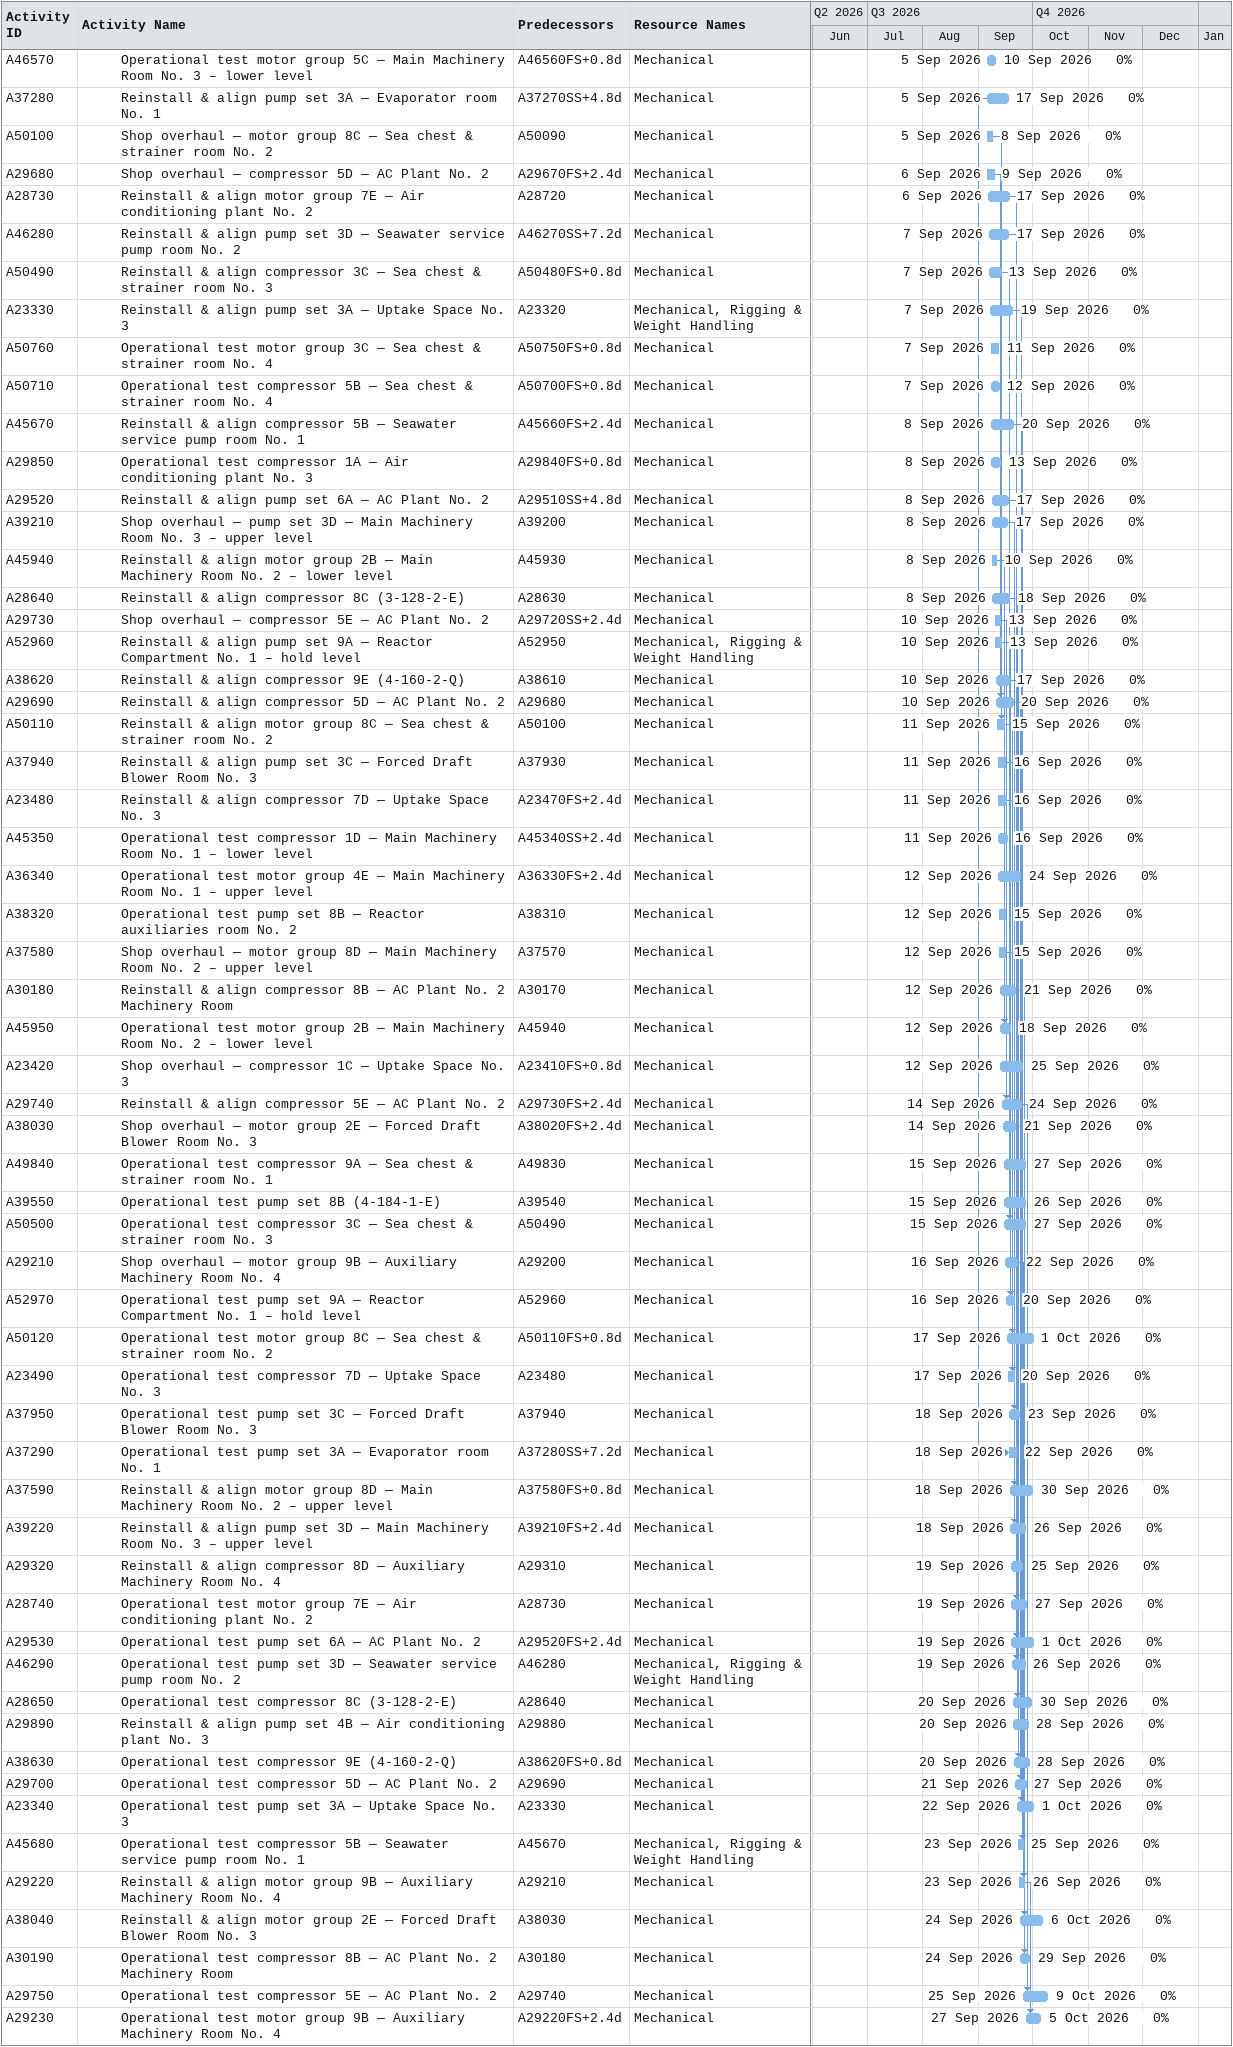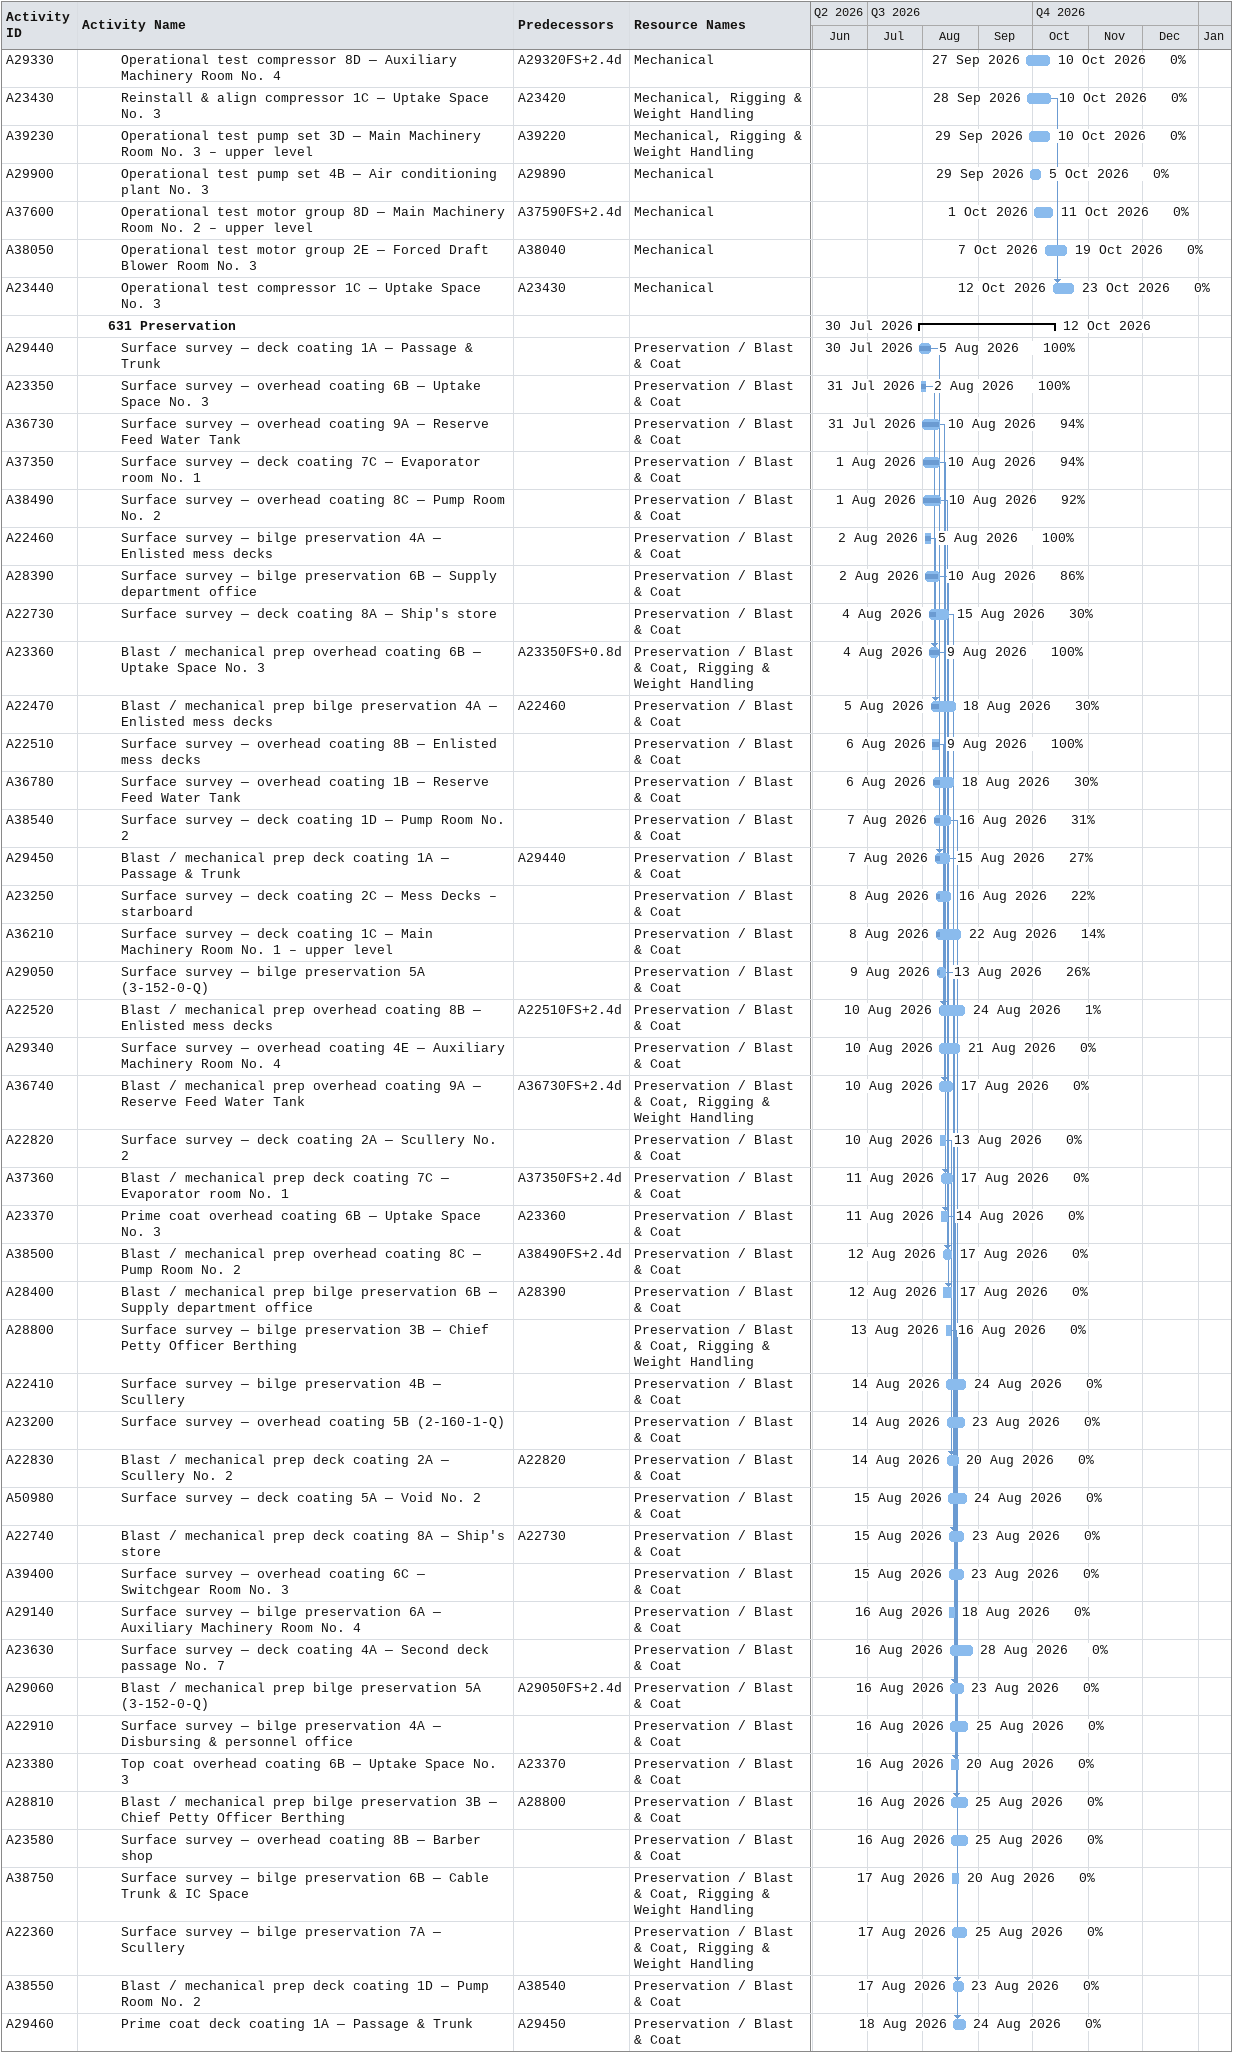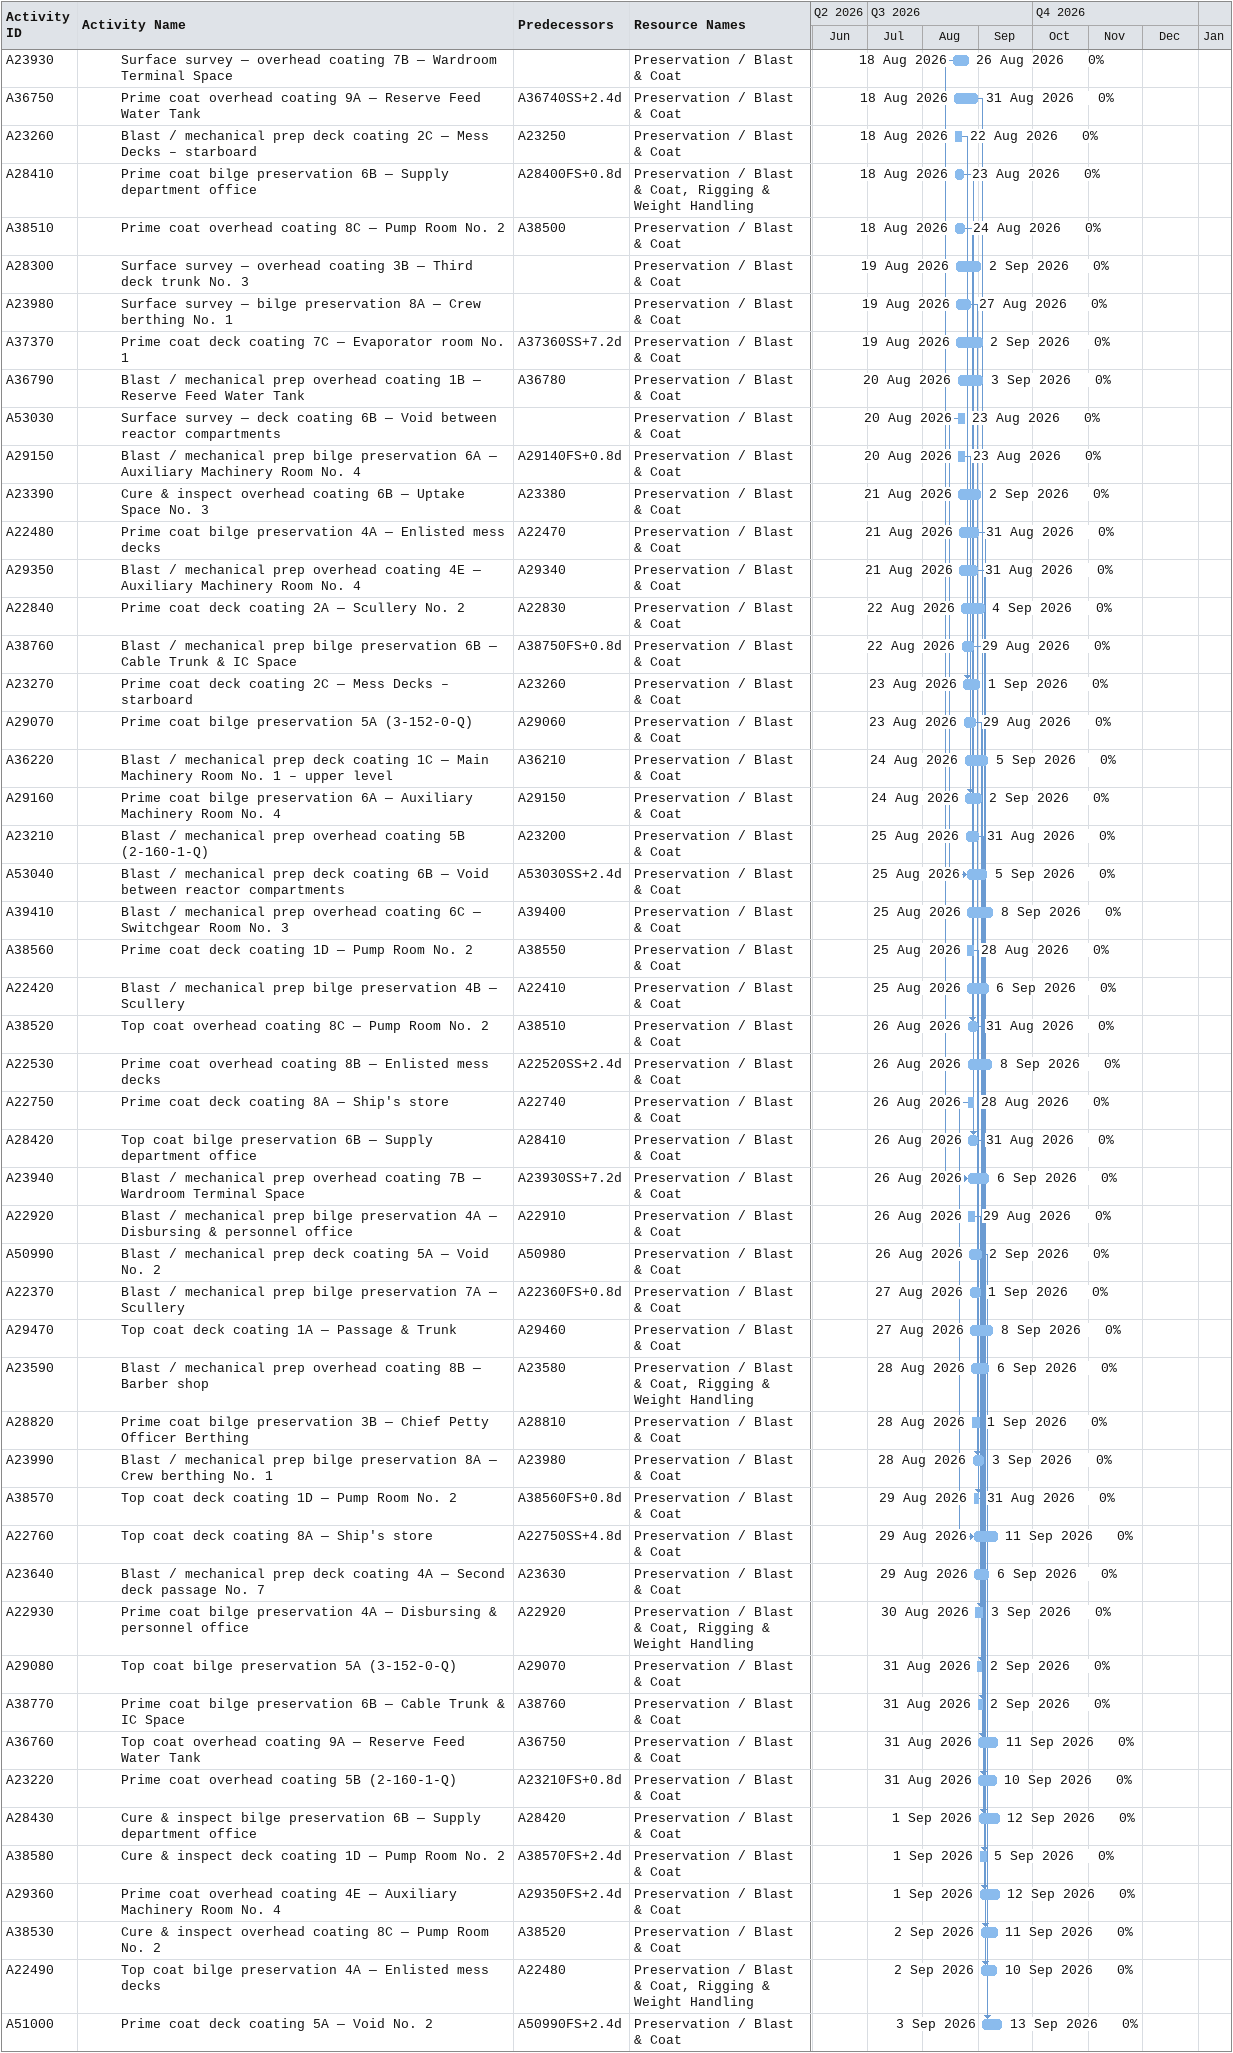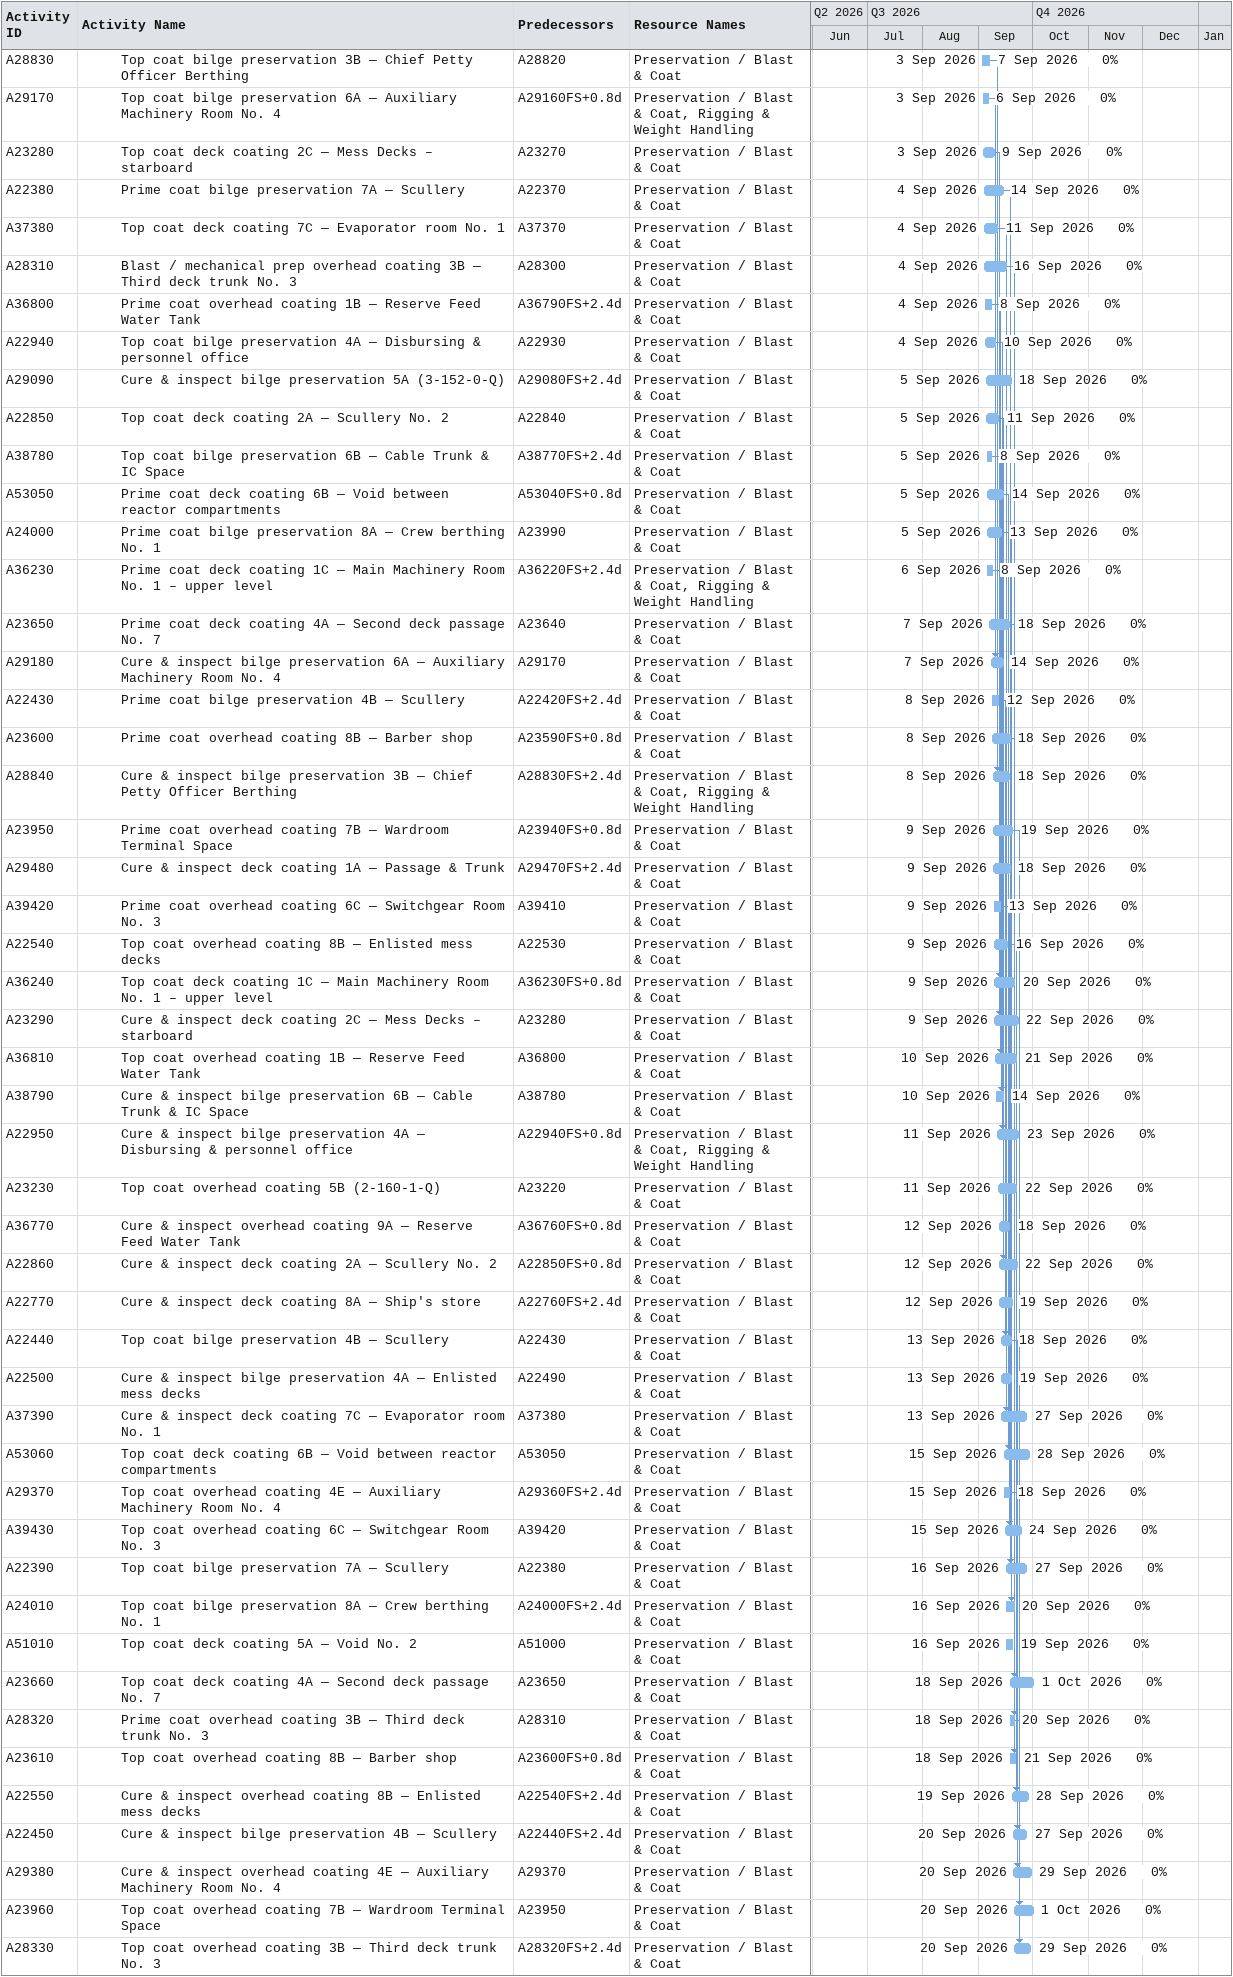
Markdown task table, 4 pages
| ID | Level | Task | Start | Finish | Predecessors | Resources | % complete |
|---|---|---|---|---|---|---|---|
| A46570 | 4 | Operational test motor group 5C — Main Machinery Room No. 3 – lower level | 2026-09-05 | 2026-09-10 | A46560FS+0.8d | Mechanical | 0 |
| A37280 | 4 | Reinstall & align pump set 3A — Evaporator room No. 1 | 2026-09-05 | 2026-09-17 | A37270SS+4.8d | Mechanical | 0 |
| A50100 | 4 | Shop overhaul — motor group 8C — Sea chest & strainer room No. 2 | 2026-09-05 | 2026-09-08 | A50090 | Mechanical | 0 |
| A29680 | 4 | Shop overhaul — compressor 5D — AC Plant No. 2 | 2026-09-06 | 2026-09-09 | A29670FS+2.4d | Mechanical | 0 |
| A28730 | 4 | Reinstall & align motor group 7E — Air conditioning plant No. 2 | 2026-09-06 | 2026-09-17 | A28720 | Mechanical | 0 |
| A46280 | 4 | Reinstall & align pump set 3D — Seawater service pump room No. 2 | 2026-09-07 | 2026-09-17 | A46270SS+7.2d | Mechanical | 0 |
| A50490 | 4 | Reinstall & align compressor 3C — Sea chest & strainer room No. 3 | 2026-09-07 | 2026-09-13 | A50480FS+0.8d | Mechanical | 0 |
| A23330 | 4 | Reinstall & align pump set 3A — Uptake Space No. 3 | 2026-09-07 | 2026-09-19 | A23320 | Mechanical, Rigging & Weight Handling | 0 |
| A50760 | 4 | Operational test motor group 3C — Sea chest & strainer room No. 4 | 2026-09-07 | 2026-09-11 | A50750FS+0.8d | Mechanical | 0 |
| A50710 | 4 | Operational test compressor 5B — Sea chest & strainer room No. 4 | 2026-09-07 | 2026-09-12 | A50700FS+0.8d | Mechanical | 0 |
| A45670 | 4 | Reinstall & align compressor 5B — Seawater service pump room No. 1 | 2026-09-08 | 2026-09-20 | A45660FS+2.4d | Mechanical | 0 |
| A29850 | 4 | Operational test compressor 1A — Air conditioning plant No. 3 | 2026-09-08 | 2026-09-13 | A29840FS+0.8d | Mechanical | 0 |
| A29520 | 4 | Reinstall & align pump set 6A — AC Plant No. 2 | 2026-09-08 | 2026-09-17 | A29510SS+4.8d | Mechanical | 0 |
| A39210 | 4 | Shop overhaul — pump set 3D — Main Machinery Room No. 3 – upper level | 2026-09-08 | 2026-09-17 | A39200 | Mechanical | 0 |
| A45940 | 4 | Reinstall & align motor group 2B — Main Machinery Room No. 2 – lower level | 2026-09-08 | 2026-09-10 | A45930 | Mechanical | 0 |
| A28640 | 4 | Reinstall & align compressor 8C (3-128-2-E) | 2026-09-08 | 2026-09-18 | A28630 | Mechanical | 0 |
| A29730 | 4 | Shop overhaul — compressor 5E — AC Plant No. 2 | 2026-09-10 | 2026-09-13 | A29720SS+2.4d | Mechanical | 0 |
| A52960 | 4 | Reinstall & align pump set 9A — Reactor Compartment No. 1 – hold level | 2026-09-10 | 2026-09-13 | A52950 | Mechanical, Rigging & Weight Handling | 0 |
| A38620 | 4 | Reinstall & align compressor 9E (4-160-2-Q) | 2026-09-10 | 2026-09-17 | A38610 | Mechanical | 0 |
| A29690 | 4 | Reinstall & align compressor 5D — AC Plant No. 2 | 2026-09-10 | 2026-09-20 | A29680 | Mechanical | 0 |
| A50110 | 4 | Reinstall & align motor group 8C — Sea chest & strainer room No. 2 | 2026-09-11 | 2026-09-15 | A50100 | Mechanical | 0 |
| A37940 | 4 | Reinstall & align pump set 3C — Forced Draft Blower Room No. 3 | 2026-09-11 | 2026-09-16 | A37930 | Mechanical | 0 |
| A23480 | 4 | Reinstall & align compressor 7D — Uptake Space No. 3 | 2026-09-11 | 2026-09-16 | A23470FS+2.4d | Mechanical | 0 |
| A45350 | 4 | Operational test compressor 1D — Main Machinery Room No. 1 – lower level | 2026-09-11 | 2026-09-16 | A45340SS+2.4d | Mechanical | 0 |
| A36340 | 4 | Operational test motor group 4E — Main Machinery Room No. 1 – upper level | 2026-09-12 | 2026-09-24 | A36330FS+2.4d | Mechanical | 0 |
| A38320 | 4 | Operational test pump set 8B — Reactor auxiliaries room No. 2 | 2026-09-12 | 2026-09-15 | A38310 | Mechanical | 0 |
| A37580 | 4 | Shop overhaul — motor group 8D — Main Machinery Room No. 2 – upper level | 2026-09-12 | 2026-09-15 | A37570 | Mechanical | 0 |
| A30180 | 4 | Reinstall & align compressor 8B — AC Plant No. 2 Machinery Room | 2026-09-12 | 2026-09-21 | A30170 | Mechanical | 0 |
| A45950 | 4 | Operational test motor group 2B — Main Machinery Room No. 2 – lower level | 2026-09-12 | 2026-09-18 | A45940 | Mechanical | 0 |
| A23420 | 4 | Shop overhaul — compressor 1C — Uptake Space No. 3 | 2026-09-12 | 2026-09-25 | A23410FS+0.8d | Mechanical | 0 |
| A29740 | 4 | Reinstall & align compressor 5E — AC Plant No. 2 | 2026-09-14 | 2026-09-24 | A29730FS+2.4d | Mechanical | 0 |
| A38030 | 4 | Shop overhaul — motor group 2E — Forced Draft Blower Room No. 3 | 2026-09-14 | 2026-09-21 | A38020FS+2.4d | Mechanical | 0 |
| A49840 | 4 | Operational test compressor 9A — Sea chest & strainer room No. 1 | 2026-09-15 | 2026-09-27 | A49830 | Mechanical | 0 |
| A39550 | 4 | Operational test pump set 8B (4-184-1-E) | 2026-09-15 | 2026-09-26 | A39540 | Mechanical | 0 |
| A50500 | 4 | Operational test compressor 3C — Sea chest & strainer room No. 3 | 2026-09-15 | 2026-09-27 | A50490 | Mechanical | 0 |
| A29210 | 4 | Shop overhaul — motor group 9B — Auxiliary Machinery Room No. 4 | 2026-09-16 | 2026-09-22 | A29200 | Mechanical | 0 |
| A52970 | 4 | Operational test pump set 9A — Reactor Compartment No. 1 – hold level | 2026-09-16 | 2026-09-20 | A52960 | Mechanical | 0 |
| A50120 | 4 | Operational test motor group 8C — Sea chest & strainer room No. 2 | 2026-09-17 | 2026-10-01 | A50110FS+0.8d | Mechanical | 0 |
| A23490 | 4 | Operational test compressor 7D — Uptake Space No. 3 | 2026-09-17 | 2026-09-20 | A23480 | Mechanical | 0 |
| A37950 | 4 | Operational test pump set 3C — Forced Draft Blower Room No. 3 | 2026-09-18 | 2026-09-23 | A37940 | Mechanical | 0 |
| A37290 | 4 | Operational test pump set 3A — Evaporator room No. 1 | 2026-09-18 | 2026-09-22 | A37280SS+7.2d | Mechanical | 0 |
| A37590 | 4 | Reinstall & align motor group 8D — Main Machinery Room No. 2 – upper level | 2026-09-18 | 2026-09-30 | A37580FS+0.8d | Mechanical | 0 |
| A39220 | 4 | Reinstall & align pump set 3D — Main Machinery Room No. 3 – upper level | 2026-09-18 | 2026-09-26 | A39210FS+2.4d | Mechanical | 0 |
| A29320 | 4 | Reinstall & align compressor 8D — Auxiliary Machinery Room No. 4 | 2026-09-19 | 2026-09-25 | A29310 | Mechanical | 0 |
| A28740 | 4 | Operational test motor group 7E — Air conditioning plant No. 2 | 2026-09-19 | 2026-09-27 | A28730 | Mechanical | 0 |
| A29530 | 4 | Operational test pump set 6A — AC Plant No. 2 | 2026-09-19 | 2026-10-01 | A29520FS+2.4d | Mechanical | 0 |
| A46290 | 4 | Operational test pump set 3D — Seawater service pump room No. 2 | 2026-09-19 | 2026-09-26 | A46280 | Mechanical, Rigging & Weight Handling | 0 |
| A28650 | 4 | Operational test compressor 8C (3-128-2-E) | 2026-09-20 | 2026-09-30 | A28640 | Mechanical | 0 |
| A29890 | 4 | Reinstall & align pump set 4B — Air conditioning plant No. 3 | 2026-09-20 | 2026-09-28 | A29880 | Mechanical | 0 |
| A38630 | 4 | Operational test compressor 9E (4-160-2-Q) | 2026-09-20 | 2026-09-28 | A38620FS+0.8d | Mechanical | 0 |
| A29700 | 4 | Operational test compressor 5D — AC Plant No. 2 | 2026-09-21 | 2026-09-27 | A29690 | Mechanical | 0 |
| A23340 | 4 | Operational test pump set 3A — Uptake Space No. 3 | 2026-09-22 | 2026-10-01 | A23330 | Mechanical | 0 |
| A45680 | 4 | Operational test compressor 5B — Seawater service pump room No. 1 | 2026-09-23 | 2026-09-25 | A45670 | Mechanical, Rigging & Weight Handling | 0 |
| A29220 | 4 | Reinstall & align motor group 9B — Auxiliary Machinery Room No. 4 | 2026-09-23 | 2026-09-26 | A29210 | Mechanical | 0 |
| A38040 | 4 | Reinstall & align motor group 2E — Forced Draft Blower Room No. 3 | 2026-09-24 | 2026-10-06 | A38030 | Mechanical | 0 |
| A30190 | 4 | Operational test compressor 8B — AC Plant No. 2 Machinery Room | 2026-09-24 | 2026-09-29 | A30180 | Mechanical | 0 |
| A29750 | 4 | Operational test compressor 5E — AC Plant No. 2 | 2026-09-25 | 2026-10-09 | A29740 | Mechanical | 0 |
| A29230 | 4 | Operational test motor group 9B — Auxiliary Machinery Room No. 4 | 2026-09-27 | 2026-10-05 | A29220FS+2.4d | Mechanical | 0 |
| A29330 | 4 | Operational test compressor 8D — Auxiliary Machinery Room No. 4 | 2026-09-27 | 2026-10-10 | A29320FS+2.4d | Mechanical | 0 |
| A23430 | 4 | Reinstall & align compressor 1C — Uptake Space No. 3 | 2026-09-28 | 2026-10-10 | A23420 | Mechanical, Rigging & Weight Handling | 0 |
| A39230 | 4 | Operational test pump set 3D — Main Machinery Room No. 3 – upper level | 2026-09-29 | 2026-10-10 | A39220 | Mechanical, Rigging & Weight Handling | 0 |
| A29900 | 4 | Operational test pump set 4B — Air conditioning plant No. 3 | 2026-09-29 | 2026-10-05 | A29890 | Mechanical | 0 |
| A37600 | 4 | Operational test motor group 8D — Main Machinery Room No. 2 – upper level | 2026-10-01 | 2026-10-11 | A37590FS+2.4d | Mechanical | 0 |
| A38050 | 4 | Operational test motor group 2E — Forced Draft Blower Room No. 3 | 2026-10-07 | 2026-10-19 | A38040 | Mechanical | 0 |
| A23440 | 4 | Operational test compressor 1C — Uptake Space No. 3 | 2026-10-12 | 2026-10-23 | A23430 | Mechanical | 0 |
|  | 3 | **631 Preservation** | 2026-07-30 | 2026-10-12 |  |  |  |
| A29440 | 4 | Surface survey — deck coating 1A — Passage & Trunk | 2026-07-30 | 2026-08-05 |  | Preservation / Blast & Coat | 100 |
| A23350 | 4 | Surface survey — overhead coating 6B — Uptake Space No. 3 | 2026-07-31 | 2026-08-02 |  | Preservation / Blast & Coat | 100 |
| A36730 | 4 | Surface survey — overhead coating 9A — Reserve Feed Water Tank | 2026-07-31 | 2026-08-10 |  | Preservation / Blast & Coat | 94 |
| A37350 | 4 | Surface survey — deck coating 7C — Evaporator room No. 1 | 2026-08-01 | 2026-08-10 |  | Preservation / Blast & Coat | 94 |
| A38490 | 4 | Surface survey — overhead coating 8C — Pump Room No. 2 | 2026-08-01 | 2026-08-10 |  | Preservation / Blast & Coat | 92 |
| A22460 | 4 | Surface survey — bilge preservation 4A — Enlisted mess decks | 2026-08-02 | 2026-08-05 |  | Preservation / Blast & Coat | 100 |
| A28390 | 4 | Surface survey — bilge preservation 6B — Supply department office | 2026-08-02 | 2026-08-10 |  | Preservation / Blast & Coat | 86 |
| A22730 | 4 | Surface survey — deck coating 8A — Ship's store | 2026-08-04 | 2026-08-15 |  | Preservation / Blast & Coat | 30 |
| A23360 | 4 | Blast / mechanical prep overhead coating 6B — Uptake Space No. 3 | 2026-08-04 | 2026-08-09 | A23350FS+0.8d | Preservation / Blast & Coat, Rigging & Weight Handling | 100 |
| A22470 | 4 | Blast / mechanical prep bilge preservation 4A — Enlisted mess decks | 2026-08-05 | 2026-08-18 | A22460 | Preservation / Blast & Coat | 30 |
| A22510 | 4 | Surface survey — overhead coating 8B — Enlisted mess decks | 2026-08-06 | 2026-08-09 |  | Preservation / Blast & Coat | 100 |
| A36780 | 4 | Surface survey — overhead coating 1B — Reserve Feed Water Tank | 2026-08-06 | 2026-08-18 |  | Preservation / Blast & Coat | 30 |
| A38540 | 4 | Surface survey — deck coating 1D — Pump Room No. 2 | 2026-08-07 | 2026-08-16 |  | Preservation / Blast & Coat | 31 |
| A29450 | 4 | Blast / mechanical prep deck coating 1A — Passage & Trunk | 2026-08-07 | 2026-08-15 | A29440 | Preservation / Blast & Coat | 27 |
| A23250 | 4 | Surface survey — deck coating 2C — Mess Decks – starboard | 2026-08-08 | 2026-08-16 |  | Preservation / Blast & Coat | 22 |
| A36210 | 4 | Surface survey — deck coating 1C — Main Machinery Room No. 1 – upper level | 2026-08-08 | 2026-08-22 |  | Preservation / Blast & Coat | 14 |
| A29050 | 4 | Surface survey — bilge preservation 5A (3-152-0-Q) | 2026-08-09 | 2026-08-13 |  | Preservation / Blast & Coat | 26 |
| A22520 | 4 | Blast / mechanical prep overhead coating 8B — Enlisted mess decks | 2026-08-10 | 2026-08-24 | A22510FS+2.4d | Preservation / Blast & Coat | 1 |
| A29340 | 4 | Surface survey — overhead coating 4E — Auxiliary Machinery Room No. 4 | 2026-08-10 | 2026-08-21 |  | Preservation / Blast & Coat | 0 |
| A36740 | 4 | Blast / mechanical prep overhead coating 9A — Reserve Feed Water Tank | 2026-08-10 | 2026-08-17 | A36730FS+2.4d | Preservation / Blast & Coat, Rigging & Weight Handling | 0 |
| A22820 | 4 | Surface survey — deck coating 2A — Scullery No. 2 | 2026-08-10 | 2026-08-13 |  | Preservation / Blast & Coat | 0 |
| A37360 | 4 | Blast / mechanical prep deck coating 7C — Evaporator room No. 1 | 2026-08-11 | 2026-08-17 | A37350FS+2.4d | Preservation / Blast & Coat | 0 |
| A23370 | 4 | Prime coat overhead coating 6B — Uptake Space No. 3 | 2026-08-11 | 2026-08-14 | A23360 | Preservation / Blast & Coat | 0 |
| A38500 | 4 | Blast / mechanical prep overhead coating 8C — Pump Room No. 2 | 2026-08-12 | 2026-08-17 | A38490FS+2.4d | Preservation / Blast & Coat | 0 |
| A28400 | 4 | Blast / mechanical prep bilge preservation 6B — Supply department office | 2026-08-12 | 2026-08-17 | A28390 | Preservation / Blast & Coat | 0 |
| A28800 | 4 | Surface survey — bilge preservation 3B — Chief Petty Officer Berthing | 2026-08-13 | 2026-08-16 |  | Preservation / Blast & Coat, Rigging & Weight Handling | 0 |
| A22410 | 4 | Surface survey — bilge preservation 4B — Scullery | 2026-08-14 | 2026-08-24 |  | Preservation / Blast & Coat | 0 |
| A23200 | 4 | Surface survey — overhead coating 5B (2-160-1-Q) | 2026-08-14 | 2026-08-23 |  | Preservation / Blast & Coat | 0 |
| A22830 | 4 | Blast / mechanical prep deck coating 2A — Scullery No. 2 | 2026-08-14 | 2026-08-20 | A22820 | Preservation / Blast & Coat | 0 |
| A50980 | 4 | Surface survey — deck coating 5A — Void No. 2 | 2026-08-15 | 2026-08-24 |  | Preservation / Blast & Coat | 0 |
| A22740 | 4 | Blast / mechanical prep deck coating 8A — Ship's store | 2026-08-15 | 2026-08-23 | A22730 | Preservation / Blast & Coat | 0 |
| A39400 | 4 | Surface survey — overhead coating 6C — Switchgear Room No. 3 | 2026-08-15 | 2026-08-23 |  | Preservation / Blast & Coat | 0 |
| A29140 | 4 | Surface survey — bilge preservation 6A — Auxiliary Machinery Room No. 4 | 2026-08-16 | 2026-08-18 |  | Preservation / Blast & Coat | 0 |
| A23630 | 4 | Surface survey — deck coating 4A — Second deck passage No. 7 | 2026-08-16 | 2026-08-28 |  | Preservation / Blast & Coat | 0 |
| A29060 | 4 | Blast / mechanical prep bilge preservation 5A (3-152-0-Q) | 2026-08-16 | 2026-08-23 | A29050FS+2.4d | Preservation / Blast & Coat | 0 |
| A22910 | 4 | Surface survey — bilge preservation 4A — Disbursing & personnel office | 2026-08-16 | 2026-08-25 |  | Preservation / Blast & Coat | 0 |
| A23380 | 4 | Top coat overhead coating 6B — Uptake Space No. 3 | 2026-08-16 | 2026-08-20 | A23370 | Preservation / Blast & Coat | 0 |
| A28810 | 4 | Blast / mechanical prep bilge preservation 3B — Chief Petty Officer Berthing | 2026-08-16 | 2026-08-25 | A28800 | Preservation / Blast & Coat | 0 |
| A23580 | 4 | Surface survey — overhead coating 8B — Barber shop | 2026-08-16 | 2026-08-25 |  | Preservation / Blast & Coat | 0 |
| A38750 | 4 | Surface survey — bilge preservation 6B — Cable Trunk & IC Space | 2026-08-17 | 2026-08-20 |  | Preservation / Blast & Coat, Rigging & Weight Handling | 0 |
| A22360 | 4 | Surface survey — bilge preservation 7A — Scullery | 2026-08-17 | 2026-08-25 |  | Preservation / Blast & Coat, Rigging & Weight Handling | 0 |
| A38550 | 4 | Blast / mechanical prep deck coating 1D — Pump Room No. 2 | 2026-08-17 | 2026-08-23 | A38540 | Preservation / Blast & Coat | 0 |
| A29460 | 4 | Prime coat deck coating 1A — Passage & Trunk | 2026-08-18 | 2026-08-24 | A29450 | Preservation / Blast & Coat | 0 |
| A23930 | 4 | Surface survey — overhead coating 7B — Wardroom Terminal Space | 2026-08-18 | 2026-08-26 |  | Preservation / Blast & Coat | 0 |
| A36750 | 4 | Prime coat overhead coating 9A — Reserve Feed Water Tank | 2026-08-18 | 2026-08-31 | A36740SS+2.4d | Preservation / Blast & Coat | 0 |
| A23260 | 4 | Blast / mechanical prep deck coating 2C — Mess Decks – starboard | 2026-08-18 | 2026-08-22 | A23250 | Preservation / Blast & Coat | 0 |
| A28410 | 4 | Prime coat bilge preservation 6B — Supply department office | 2026-08-18 | 2026-08-23 | A28400FS+0.8d | Preservation / Blast & Coat, Rigging & Weight Handling | 0 |
| A38510 | 4 | Prime coat overhead coating 8C — Pump Room No. 2 | 2026-08-18 | 2026-08-24 | A38500 | Preservation / Blast & Coat | 0 |
| A28300 | 4 | Surface survey — overhead coating 3B — Third deck trunk No. 3 | 2026-08-19 | 2026-09-02 |  | Preservation / Blast & Coat | 0 |
| A23980 | 4 | Surface survey — bilge preservation 8A — Crew berthing No. 1 | 2026-08-19 | 2026-08-27 |  | Preservation / Blast & Coat | 0 |
| A37370 | 4 | Prime coat deck coating 7C — Evaporator room No. 1 | 2026-08-19 | 2026-09-02 | A37360SS+7.2d | Preservation / Blast & Coat | 0 |
| A36790 | 4 | Blast / mechanical prep overhead coating 1B — Reserve Feed Water Tank | 2026-08-20 | 2026-09-03 | A36780 | Preservation / Blast & Coat | 0 |
| A53030 | 4 | Surface survey — deck coating 6B — Void between reactor compartments | 2026-08-20 | 2026-08-23 |  | Preservation / Blast & Coat | 0 |
| A29150 | 4 | Blast / mechanical prep bilge preservation 6A — Auxiliary Machinery Room No. 4 | 2026-08-20 | 2026-08-23 | A29140FS+0.8d | Preservation / Blast & Coat | 0 |
| A23390 | 4 | Cure & inspect overhead coating 6B — Uptake Space No. 3 | 2026-08-21 | 2026-09-02 | A23380 | Preservation / Blast & Coat | 0 |
| A22480 | 4 | Prime coat bilge preservation 4A — Enlisted mess decks | 2026-08-21 | 2026-08-31 | A22470 | Preservation / Blast & Coat | 0 |
| A29350 | 4 | Blast / mechanical prep overhead coating 4E — Auxiliary Machinery Room No. 4 | 2026-08-21 | 2026-08-31 | A29340 | Preservation / Blast & Coat | 0 |
| A22840 | 4 | Prime coat deck coating 2A — Scullery No. 2 | 2026-08-22 | 2026-09-04 | A22830 | Preservation / Blast & Coat | 0 |
| A38760 | 4 | Blast / mechanical prep bilge preservation 6B — Cable Trunk & IC Space | 2026-08-22 | 2026-08-29 | A38750FS+0.8d | Preservation / Blast & Coat | 0 |
| A23270 | 4 | Prime coat deck coating 2C — Mess Decks – starboard | 2026-08-23 | 2026-09-01 | A23260 | Preservation / Blast & Coat | 0 |
| A29070 | 4 | Prime coat bilge preservation 5A (3-152-0-Q) | 2026-08-23 | 2026-08-29 | A29060 | Preservation / Blast & Coat | 0 |
| A36220 | 4 | Blast / mechanical prep deck coating 1C — Main Machinery Room No. 1 – upper level | 2026-08-24 | 2026-09-05 | A36210 | Preservation / Blast & Coat | 0 |
| A29160 | 4 | Prime coat bilge preservation 6A — Auxiliary Machinery Room No. 4 | 2026-08-24 | 2026-09-02 | A29150 | Preservation / Blast & Coat | 0 |
| A23210 | 4 | Blast / mechanical prep overhead coating 5B (2-160-1-Q) | 2026-08-25 | 2026-08-31 | A23200 | Preservation / Blast & Coat | 0 |
| A53040 | 4 | Blast / mechanical prep deck coating 6B — Void between reactor compartments | 2026-08-25 | 2026-09-05 | A53030SS+2.4d | Preservation / Blast & Coat | 0 |
| A39410 | 4 | Blast / mechanical prep overhead coating 6C — Switchgear Room No. 3 | 2026-08-25 | 2026-09-08 | A39400 | Preservation / Blast & Coat | 0 |
| A38560 | 4 | Prime coat deck coating 1D — Pump Room No. 2 | 2026-08-25 | 2026-08-28 | A38550 | Preservation / Blast & Coat | 0 |
| A22420 | 4 | Blast / mechanical prep bilge preservation 4B — Scullery | 2026-08-25 | 2026-09-06 | A22410 | Preservation / Blast & Coat | 0 |
| A38520 | 4 | Top coat overhead coating 8C — Pump Room No. 2 | 2026-08-26 | 2026-08-31 | A38510 | Preservation / Blast & Coat | 0 |
| A22530 | 4 | Prime coat overhead coating 8B — Enlisted mess decks | 2026-08-26 | 2026-09-08 | A22520SS+2.4d | Preservation / Blast & Coat | 0 |
| A22750 | 4 | Prime coat deck coating 8A — Ship's store | 2026-08-26 | 2026-08-28 | A22740 | Preservation / Blast & Coat | 0 |
| A28420 | 4 | Top coat bilge preservation 6B — Supply department office | 2026-08-26 | 2026-08-31 | A28410 | Preservation / Blast & Coat | 0 |
| A23940 | 4 | Blast / mechanical prep overhead coating 7B — Wardroom Terminal Space | 2026-08-26 | 2026-09-06 | A23930SS+7.2d | Preservation / Blast & Coat | 0 |
| A22920 | 4 | Blast / mechanical prep bilge preservation 4A — Disbursing & personnel office | 2026-08-26 | 2026-08-29 | A22910 | Preservation / Blast & Coat | 0 |
| A50990 | 4 | Blast / mechanical prep deck coating 5A — Void No. 2 | 2026-08-26 | 2026-09-02 | A50980 | Preservation / Blast & Coat | 0 |
| A22370 | 4 | Blast / mechanical prep bilge preservation 7A — Scullery | 2026-08-27 | 2026-09-01 | A22360FS+0.8d | Preservation / Blast & Coat | 0 |
| A29470 | 4 | Top coat deck coating 1A — Passage & Trunk | 2026-08-27 | 2026-09-08 | A29460 | Preservation / Blast & Coat | 0 |
| A23590 | 4 | Blast / mechanical prep overhead coating 8B — Barber shop | 2026-08-28 | 2026-09-06 | A23580 | Preservation / Blast & Coat, Rigging & Weight Handling | 0 |
| A28820 | 4 | Prime coat bilge preservation 3B — Chief Petty Officer Berthing | 2026-08-28 | 2026-09-01 | A28810 | Preservation / Blast & Coat | 0 |
| A23990 | 4 | Blast / mechanical prep bilge preservation 8A — Crew berthing No. 1 | 2026-08-28 | 2026-09-03 | A23980 | Preservation / Blast & Coat | 0 |
| A38570 | 4 | Top coat deck coating 1D — Pump Room No. 2 | 2026-08-29 | 2026-08-31 | A38560FS+0.8d | Preservation / Blast & Coat | 0 |
| A22760 | 4 | Top coat deck coating 8A — Ship's store | 2026-08-29 | 2026-09-11 | A22750SS+4.8d | Preservation / Blast & Coat | 0 |
| A23640 | 4 | Blast / mechanical prep deck coating 4A — Second deck passage No. 7 | 2026-08-29 | 2026-09-06 | A23630 | Preservation / Blast & Coat | 0 |
| A22930 | 4 | Prime coat bilge preservation 4A — Disbursing & personnel office | 2026-08-30 | 2026-09-03 | A22920 | Preservation / Blast & Coat, Rigging & Weight Handling | 0 |
| A29080 | 4 | Top coat bilge preservation 5A (3-152-0-Q) | 2026-08-31 | 2026-09-02 | A29070 | Preservation / Blast & Coat | 0 |
| A38770 | 4 | Prime coat bilge preservation 6B — Cable Trunk & IC Space | 2026-08-31 | 2026-09-02 | A38760 | Preservation / Blast & Coat | 0 |
| A36760 | 4 | Top coat overhead coating 9A — Reserve Feed Water Tank | 2026-08-31 | 2026-09-11 | A36750 | Preservation / Blast & Coat | 0 |
| A23220 | 4 | Prime coat overhead coating 5B (2-160-1-Q) | 2026-08-31 | 2026-09-10 | A23210FS+0.8d | Preservation / Blast & Coat | 0 |
| A28430 | 4 | Cure & inspect bilge preservation 6B — Supply department office | 2026-09-01 | 2026-09-12 | A28420 | Preservation / Blast & Coat | 0 |
| A38580 | 4 | Cure & inspect deck coating 1D — Pump Room No. 2 | 2026-09-01 | 2026-09-05 | A38570FS+2.4d | Preservation / Blast & Coat | 0 |
| A29360 | 4 | Prime coat overhead coating 4E — Auxiliary Machinery Room No. 4 | 2026-09-01 | 2026-09-12 | A29350FS+2.4d | Preservation / Blast & Coat | 0 |
| A38530 | 4 | Cure & inspect overhead coating 8C — Pump Room No. 2 | 2026-09-02 | 2026-09-11 | A38520 | Preservation / Blast & Coat | 0 |
| A22490 | 4 | Top coat bilge preservation 4A — Enlisted mess decks | 2026-09-02 | 2026-09-10 | A22480 | Preservation / Blast & Coat, Rigging & Weight Handling | 0 |
| A51000 | 4 | Prime coat deck coating 5A — Void No. 2 | 2026-09-03 | 2026-09-13 | A50990FS+2.4d | Preservation / Blast & Coat | 0 |
| A28830 | 4 | Top coat bilge preservation 3B — Chief Petty Officer Berthing | 2026-09-03 | 2026-09-07 | A28820 | Preservation / Blast & Coat | 0 |
| A29170 | 4 | Top coat bilge preservation 6A — Auxiliary Machinery Room No. 4 | 2026-09-03 | 2026-09-06 | A29160FS+0.8d | Preservation / Blast & Coat, Rigging & Weight Handling | 0 |
| A23280 | 4 | Top coat deck coating 2C — Mess Decks – starboard | 2026-09-03 | 2026-09-09 | A23270 | Preservation / Blast & Coat | 0 |
| A22380 | 4 | Prime coat bilge preservation 7A — Scullery | 2026-09-04 | 2026-09-14 | A22370 | Preservation / Blast & Coat | 0 |
| A37380 | 4 | Top coat deck coating 7C — Evaporator room No. 1 | 2026-09-04 | 2026-09-11 | A37370 | Preservation / Blast & Coat | 0 |
| A28310 | 4 | Blast / mechanical prep overhead coating 3B — Third deck trunk No. 3 | 2026-09-04 | 2026-09-16 | A28300 | Preservation / Blast & Coat | 0 |
| A36800 | 4 | Prime coat overhead coating 1B — Reserve Feed Water Tank | 2026-09-04 | 2026-09-08 | A36790FS+2.4d | Preservation / Blast & Coat | 0 |
| A22940 | 4 | Top coat bilge preservation 4A — Disbursing & personnel office | 2026-09-04 | 2026-09-10 | A22930 | Preservation / Blast & Coat | 0 |
| A29090 | 4 | Cure & inspect bilge preservation 5A (3-152-0-Q) | 2026-09-05 | 2026-09-18 | A29080FS+2.4d | Preservation / Blast & Coat | 0 |
| A22850 | 4 | Top coat deck coating 2A — Scullery No. 2 | 2026-09-05 | 2026-09-11 | A22840 | Preservation / Blast & Coat | 0 |
| A38780 | 4 | Top coat bilge preservation 6B — Cable Trunk & IC Space | 2026-09-05 | 2026-09-08 | A38770FS+2.4d | Preservation / Blast & Coat | 0 |
| A53050 | 4 | Prime coat deck coating 6B — Void between reactor compartments | 2026-09-05 | 2026-09-14 | A53040FS+0.8d | Preservation / Blast & Coat | 0 |
| A24000 | 4 | Prime coat bilge preservation 8A — Crew berthing No. 1 | 2026-09-05 | 2026-09-13 | A23990 | Preservation / Blast & Coat | 0 |
| A36230 | 4 | Prime coat deck coating 1C — Main Machinery Room No. 1 – upper level | 2026-09-06 | 2026-09-08 | A36220FS+2.4d | Preservation / Blast & Coat, Rigging & Weight Handling | 0 |
| A23650 | 4 | Prime coat deck coating 4A — Second deck passage No. 7 | 2026-09-07 | 2026-09-18 | A23640 | Preservation / Blast & Coat | 0 |
| A29180 | 4 | Cure & inspect bilge preservation 6A — Auxiliary Machinery Room No. 4 | 2026-09-07 | 2026-09-14 | A29170 | Preservation / Blast & Coat | 0 |
| A22430 | 4 | Prime coat bilge preservation 4B — Scullery | 2026-09-08 | 2026-09-12 | A22420FS+2.4d | Preservation / Blast & Coat | 0 |
| A23600 | 4 | Prime coat overhead coating 8B — Barber shop | 2026-09-08 | 2026-09-18 | A23590FS+0.8d | Preservation / Blast & Coat | 0 |
| A28840 | 4 | Cure & inspect bilge preservation 3B — Chief Petty Officer Berthing | 2026-09-08 | 2026-09-18 | A28830FS+2.4d | Preservation / Blast & Coat, Rigging & Weight Handling | 0 |
| A23950 | 4 | Prime coat overhead coating 7B — Wardroom Terminal Space | 2026-09-09 | 2026-09-19 | A23940FS+0.8d | Preservation / Blast & Coat | 0 |
| A29480 | 4 | Cure & inspect deck coating 1A — Passage & Trunk | 2026-09-09 | 2026-09-18 | A29470FS+2.4d | Preservation / Blast & Coat | 0 |
| A39420 | 4 | Prime coat overhead coating 6C — Switchgear Room No. 3 | 2026-09-09 | 2026-09-13 | A39410 | Preservation / Blast & Coat | 0 |
| A22540 | 4 | Top coat overhead coating 8B — Enlisted mess decks | 2026-09-09 | 2026-09-16 | A22530 | Preservation / Blast & Coat | 0 |
| A36240 | 4 | Top coat deck coating 1C — Main Machinery Room No. 1 – upper level | 2026-09-09 | 2026-09-20 | A36230FS+0.8d | Preservation / Blast & Coat | 0 |
| A23290 | 4 | Cure & inspect deck coating 2C — Mess Decks – starboard | 2026-09-09 | 2026-09-22 | A23280 | Preservation / Blast & Coat | 0 |
| A36810 | 4 | Top coat overhead coating 1B — Reserve Feed Water Tank | 2026-09-10 | 2026-09-21 | A36800 | Preservation / Blast & Coat | 0 |
| A38790 | 4 | Cure & inspect bilge preservation 6B — Cable Trunk & IC Space | 2026-09-10 | 2026-09-14 | A38780 | Preservation / Blast & Coat | 0 |
| A22950 | 4 | Cure & inspect bilge preservation 4A — Disbursing & personnel office | 2026-09-11 | 2026-09-23 | A22940FS+0.8d | Preservation / Blast & Coat, Rigging & Weight Handling | 0 |
| A23230 | 4 | Top coat overhead coating 5B (2-160-1-Q) | 2026-09-11 | 2026-09-22 | A23220 | Preservation / Blast & Coat | 0 |
| A36770 | 4 | Cure & inspect overhead coating 9A — Reserve Feed Water Tank | 2026-09-12 | 2026-09-18 | A36760FS+0.8d | Preservation / Blast & Coat | 0 |
| A22860 | 4 | Cure & inspect deck coating 2A — Scullery No. 2 | 2026-09-12 | 2026-09-22 | A22850FS+0.8d | Preservation / Blast & Coat | 0 |
| A22770 | 4 | Cure & inspect deck coating 8A — Ship's store | 2026-09-12 | 2026-09-19 | A22760FS+2.4d | Preservation / Blast & Coat | 0 |
| A22440 | 4 | Top coat bilge preservation 4B — Scullery | 2026-09-13 | 2026-09-18 | A22430 | Preservation / Blast & Coat | 0 |
| A22500 | 4 | Cure & inspect bilge preservation 4A — Enlisted mess decks | 2026-09-13 | 2026-09-19 | A22490 | Preservation / Blast & Coat | 0 |
| A37390 | 4 | Cure & inspect deck coating 7C — Evaporator room No. 1 | 2026-09-13 | 2026-09-27 | A37380 | Preservation / Blast & Coat | 0 |
| A53060 | 4 | Top coat deck coating 6B — Void between reactor compartments | 2026-09-15 | 2026-09-28 | A53050 | Preservation / Blast & Coat | 0 |
| A29370 | 4 | Top coat overhead coating 4E — Auxiliary Machinery Room No. 4 | 2026-09-15 | 2026-09-18 | A29360FS+2.4d | Preservation / Blast & Coat | 0 |
| A39430 | 4 | Top coat overhead coating 6C — Switchgear Room No. 3 | 2026-09-15 | 2026-09-24 | A39420 | Preservation / Blast & Coat | 0 |
| A22390 | 4 | Top coat bilge preservation 7A — Scullery | 2026-09-16 | 2026-09-27 | A22380 | Preservation / Blast & Coat | 0 |
| A24010 | 4 | Top coat bilge preservation 8A — Crew berthing No. 1 | 2026-09-16 | 2026-09-20 | A24000FS+2.4d | Preservation / Blast & Coat | 0 |
| A51010 | 4 | Top coat deck coating 5A — Void No. 2 | 2026-09-16 | 2026-09-19 | A51000 | Preservation / Blast & Coat | 0 |
| A23660 | 4 | Top coat deck coating 4A — Second deck passage No. 7 | 2026-09-18 | 2026-10-01 | A23650 | Preservation / Blast & Coat | 0 |
| A28320 | 4 | Prime coat overhead coating 3B — Third deck trunk No. 3 | 2026-09-18 | 2026-09-20 | A28310 | Preservation / Blast & Coat | 0 |
| A23610 | 4 | Top coat overhead coating 8B — Barber shop | 2026-09-18 | 2026-09-21 | A23600FS+0.8d | Preservation / Blast & Coat | 0 |
| A22550 | 4 | Cure & inspect overhead coating 8B — Enlisted mess decks | 2026-09-19 | 2026-09-28 | A22540FS+2.4d | Preservation / Blast & Coat | 0 |
| A22450 | 4 | Cure & inspect bilge preservation 4B — Scullery | 2026-09-20 | 2026-09-27 | A22440FS+2.4d | Preservation / Blast & Coat | 0 |
| A29380 | 4 | Cure & inspect overhead coating 4E — Auxiliary Machinery Room No. 4 | 2026-09-20 | 2026-09-29 | A29370 | Preservation / Blast & Coat | 0 |
| A23960 | 4 | Top coat overhead coating 7B — Wardroom Terminal Space | 2026-09-20 | 2026-10-01 | A23950 | Preservation / Blast & Coat | 0 |
| A28330 | 4 | Top coat overhead coating 3B — Third deck trunk No. 3 | 2026-09-20 | 2026-09-29 | A28320FS+2.4d | Preservation / Blast & Coat | 0 |
